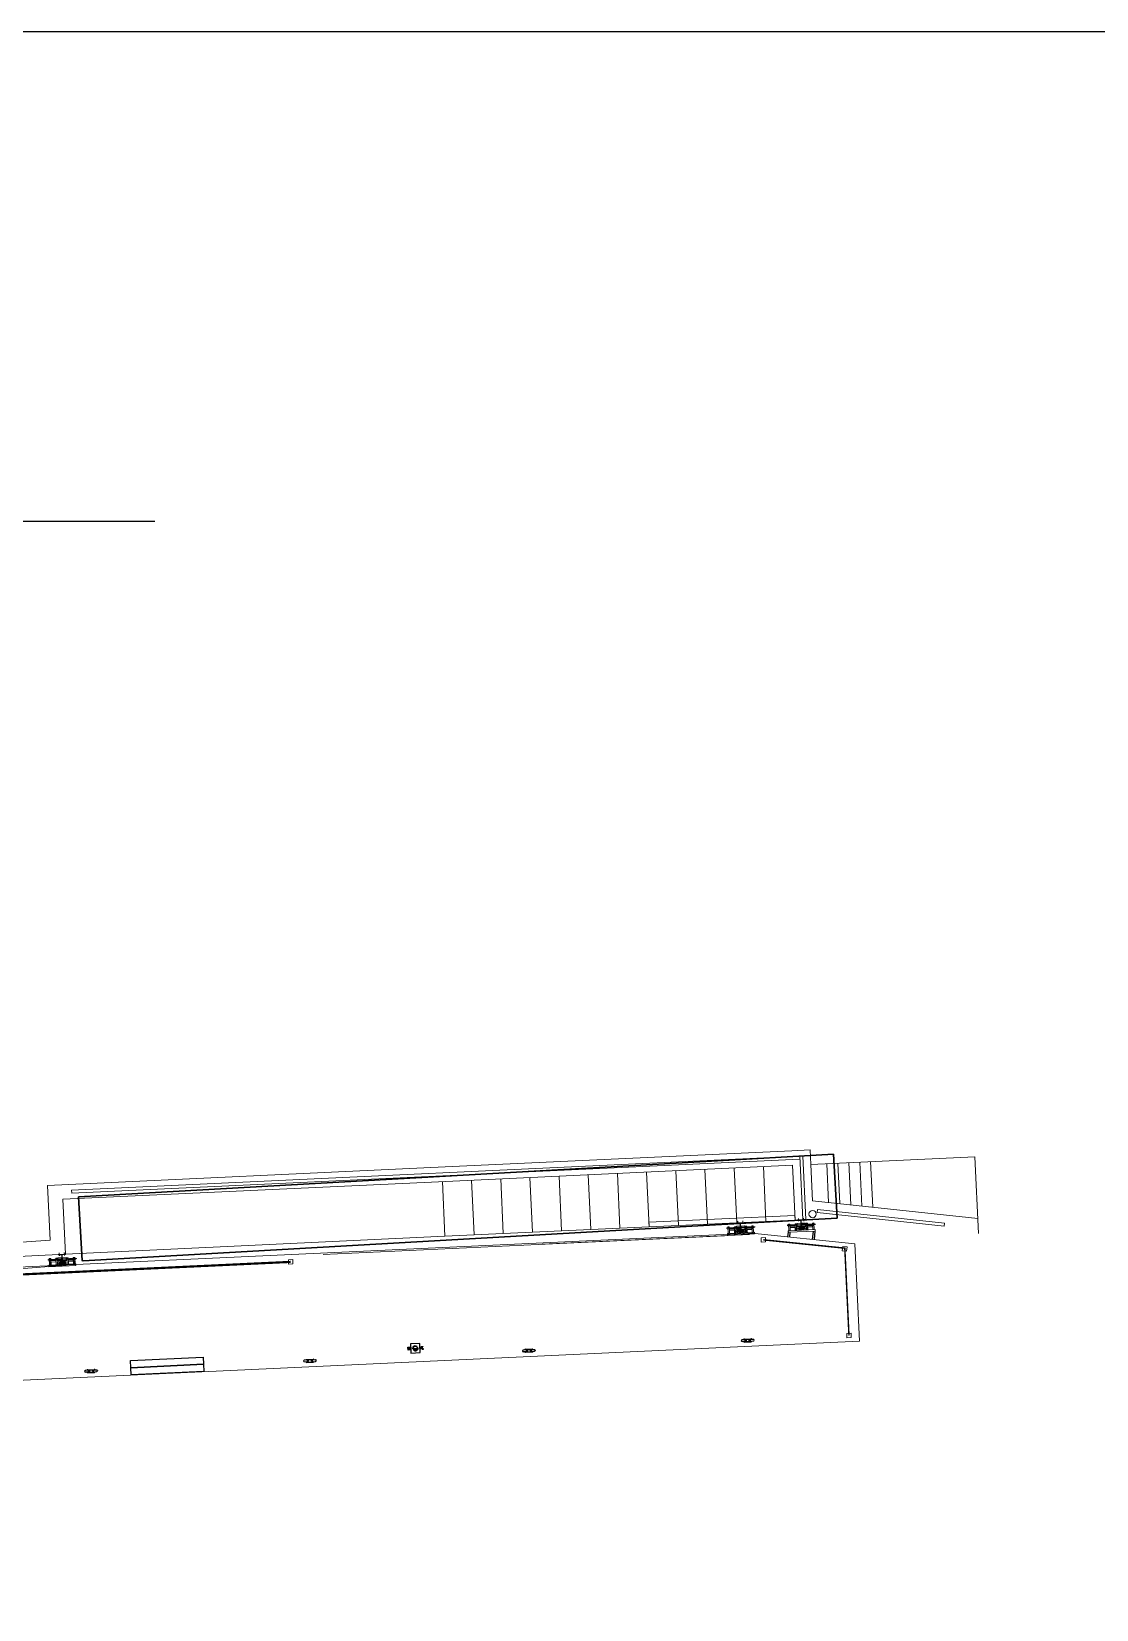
# Model space of a CAD drawing. Header units: millimetres. Extents: x -1612139 to -1282425, y 786067 to 1536390.
# Drawn here: x -1392098 to -1362939, y 928430 to 971633 of the extents above; entities that cross this region are included whole.
import ezdxf

# ---------------------------------------------------------------- set-up
doc = ezdxf.new("R2010")
doc.units = ezdxf.units.MM
doc.header["$LTSCALE"] = 1000
doc.linetypes.add('HIDDEN', pattern=[0.375, 0.25, -0.125])
doc.layers.get('0').update_dxf_attribs({"linetype": 'CONTINUOUS'})
for name, color, linetype in [('DOTE', 1, 'CONTINUOUS'), ('W- bollard系船栓', 4, 'CONTINUOUS'), ('W-_ANTICOLLISION防撞措施', 6, 'CONTINUOUS'), ('W-PLASTIC_RAILINGS塑木栏杆', 6, 'CONTINUOUS'), ('W-REVETMENT驳岸', 251, 'CONTINUOUS'), ('W-STEEL_FRAME钢架', 3, 'CONTINUOUS'), ('水电箱', 3, 'CONTINUOUS'), ('系船栓', 132, 'CONTINUOUS'), ('钢', 172, 'CONTINUOUS')]:
    doc.layers.add(name, color=color, linetype=linetype)
doc.layers.add('线状居民地及垣栅辅助层', color=7, linetype='CONTINUOUS', lineweight=30)

# ---------------------------------------------------------------- blocks, each defined once
blk = doc.blocks.new('slt')
for p, q in [((2.8, 1.5), (2.9, 1.8)), ((2.8, 1.5), (2.9, 1.6)), ((2.8, 1.5), (2.8, 1.5)), ((2.9, 1.3), (2.8, 1.5)), ((2.8, 1.4), (2.8, 1.5)), ((2.8, 1.3), (2.8, 1.4)), ((2.8, 1.3), (2.8, 1.3)), ((2.8, 1.2), (2.8, 1.3)), ((2.8, 1.3), (2.8, 1.3)), ((2.8, 1.3), (2.8, 1.3)), ((2.8, 1.3), (2.8, 1.3)), ((2.8, 1.2), (2.8, 1.2)), ((2.8, 1.2), (2.8, 1.2)), ((2.8, 1.2), (2.8, 1.2)), ((2.8, 1.2), (2.8, 1.1)), ((2.8, 1.2), (2.8, 1.2)), ((2.8, 1.2), (2.8, 1.2)), ((2.8, 1.1), (2.8, 1.1)), ((2.8, 1.1), (2.8, 1.1)), ((2.8, 1), (2.8, 1.1)), ((2.8, 0.9), (2.8, 1)), ((2.8, 0.9), (2.8, 0.9)), ((2.8, 0.9), (2.8, 0.9)), ((2.8, 0.8), (2.8, 0.9)), ((2.8, 0.5), (2.9, 0.8)), ((2.8, 0.7), (2.8, 0.8)), ((2.8, 0.6), (2.8, 0.7)), ((2.8, 0.7), (2.8, 0.7)), ((2.8, 0.5), (2.8, 0.6)), ((2.9, 0.2), (2.8, 0.5)), ((2.8, 0.5), (2.8, 0.5)), ((2.8, 0.5), (2.8, 0.5)), ((2.8, 0.5), (2.8, 0.3)), ((2.8, 0.3), (2.8, 0.2)), ((2.8, 0.2), (2.8, 0.2)), ((2.8, 0.2), (2.8, 0.1)), ((2.8, 0.1), (2.8, 0.1)), ((2.8, 0), (2.8, 0.1)), ((2.8, 0), (2.8, 0)), ((3.2, 1.8), (2.9, 1.8)), ((2.9, 1.6), (2.9, 1.8)), ((2.9, 1.2), (2.9, 1.3)), ((2.9, 0.8), (2.9, 1.2)), ((3.3, 1.2), (2.9, 1.2)), ((2.9, -0.2), (2.9, 0.2)), ((3.3, 1.6), (3.2, 1.8)), ((3.3, 1.5), (3.2, 1.8)), ((3.3, 1.5), (3.3, 1.6)), ((3.3, 1.5), (3.4, 1.4)), ((3.3, 1.3), (3.3, 1.5)), ((3.3, 1.5), (3.3, 1.5)), ((3.3, 1.2), (3.3, 1.3)), ((3.3, 0.8), (3.3, 1.2)), ((3.3, 0.5), (3.3, 0.8)), ((3.3, 0.2), (3.3, 0.5)), ((3.3, -0.2), (3.3, 0.2)), ((3.4, 1.4), (3.4, 1.3)), ((3.4, 1.3), (4.9, 1.3)), ((3.4, 1.3), (3.4, 1.2)), ((3.4, 1.2), (3.4, 1)), ((3.4, 1), (3.4, 0.8)), ((3.4, 0.8), (3.4, 0.5)), ((3.4, 0.5), (3.4, 0.2)), ((3.4, 0.2), (3.4, -0.1)), ((4.9, 1.5), (5.2, 1.7)), ((4.9, 1.5), (4.9, 1.3)), ((4.9, 1.5), (4.9, 1.5)), ((5, 1.5), (4.9, 1.5)), ((4.9, 1.3), (4.9, 1.3)), ((4.9, 1.3), (5, 1.3)), ((4.9, 1.3), (4.9, 1.3)), ((5, 1.4), (5, 1.5)), ((5, 1.2), (5, 1.4)), ((5, 1.3), (5, 1.2)), ((5, 1), (5, 1.2)), ((5, 1.2), (5, 1.1)), ((5, 1.1), (5, 0.9)), ((5, 0.8), (5, 1)), ((5, 0.9), (5, 0.7)), ((5, 0.5), (5, 0.8)), ((5, 0.7), (5, 0.5)), ((5, 0.2), (5, 0.5)), ((5, 0.5), (5, 0.2)), ((5, -0.1), (5, 0.2)), ((5, 0.2), (5, 0)), ((5, 0), (5, -0.2)), ((5.2, 3), (5.4, 3.2)), ((5.2, 1.7), (5.2, 3)), ((5.2, 3), (5.2, 3)), ((5.2, 3), (5.3, 3)), ((5.2, 1.8), (5.2, 1.7)), ((5.3, 1.8), (5.2, 1.8)), ((5.2, 1.7), (5.3, 1.7)), ((5.2, 1.7), (5.2, 1.6)), ((5.2, 1.7), (5.2, 1.7)), ((5.2, 1.7), (5.3, 1.7)), ((5.2, 1.6), (5.3, 1.5)), ((5.3, 3), (5.5, 3)), ((5.5, 1.8), (5.3, 1.8)), ((5.4, 1.6), (5.3, 1.7)), ((5.3, 1.7), (5.3, 1.7)), ((5.3, 1.7), (5.3, 1.7)), ((5.3, 1.7), (5.3, 1.7)), ((5.3, 1.5), (5.3, 1.4)), ((5.3, 1.4), (5.3, 1.1)), ((5.3, 1.1), (5.3, 0.8)), ((5.3, 0.8), (5.3, 0.5)), ((5.3, 0.5), (5.3, 0.2)), ((5.3, 0.2), (5.3, -0.2)), ((5.4, 3.6), (5.4, 3.6)), ((5.4, 3.6), (5.5, 3.6)), ((5.4, 3.6), (5.4, 3.6)), ((5.4, 3.2), (5.4, 3.6)), ((5.4, 3.2), (5.5, 3.2)), ((5.4, 3.2), (5.4, 3.2)), ((5.4, 1.6), (5.4, 1.6)), ((5.5, 1.6), (5.4, 1.6)), ((5.4, 1.6), (5.4, 1.6)), ((5.5, 3.7), (5.6, 3.7)), ((5.5, 3.6), (5.5, 3.7)), ((5.5, 3.2), (5.6, 3.3)), ((5.5, 3), (5.7, 3)), ((5.7, 1.8), (5.5, 1.8)), ((5.6, 1.5), (5.5, 1.6)), ((5.6, 3.7), (5.7, 3.7)), ((5.6, 3.3), (5.7, 3.3)), ((5.7, 1.5), (5.6, 1.5)), ((5.7, 3.7), (6.5, 3.7)), ((5.7, 3.3), (5.9, 3.3)), ((5.7, 3), (5.9, 3.1)), ((5.9, 1.8), (5.7, 1.8)), ((5.7, 1.5), (5.7, 1.5)), ((5.8, 1.5), (5.7, 1.5)), ((6, 1.4), (5.8, 1.5)), ((5.9, 3.3), (6.1, 3.3)), ((5.9, 3.1), (6.1, 3.1)), ((6.1, 1.8), (5.9, 1.8)), ((6, 1.4), (6, 1.4)), ((6.2, 1.4), (6, 1.4)), ((6.1, 3.3), (6.3, 3.3)), ((6.1, 3.1), (6.3, 3.1)), ((6.3, 1.8), (6.1, 1.8)), ((6.2, 1.8), (6.3, 1.8)), ((6.4, 1.4), (6.2, 1.4)), ((6.2, 1.4), (6.2, 1.4)), ((6.3, 3.3), (6.4, 3.3)), ((6.3, 3.1), (6.5, 3.1)), ((6.3, 1.8), (6.4, 1.8)), ((6.5, 1.8), (6.3, 1.8)), ((6.4, 3.3), (6.6, 3.3)), ((6.4, 1.8), (6.6, 1.8)), ((6.5, 1.5), (6.4, 1.4)), ((6.4, 1.4), (6.4, 1.4)), ((6.6, 3.7), (6.5, 3.7)), ((6.6, 3.7), (6.5, 3.7)), ((6.5, 3.7), (6.5, 3.7)), ((6.5, 3.1), (6.7, 3)), ((6.7, 1.8), (6.5, 1.8)), ((6.5, 1.5), (6.5, 1.5)), ((6.6, 1.5), (6.5, 1.5)), ((6.6, 3.8), (6.6, 3.7)), ((6.7, 3.8), (6.6, 3.8)), ((6.6, 3.3), (6.7, 3.2)), ((6.6, 1.7), (6.6, 1.8)), ((6.6, 1.8), (6.6, 1.8)), ((6.6, 1.8), (6.7, 1.8)), ((6.7, 1.7), (6.6, 1.7)), ((6.6, 1.7), (6.8, 1.7)), ((6.6, 1.5), (6.6, 1.7)), ((6.6, 1.7), (6.6, 1.7)), ((6.6, 1.5), (6.6, 1.5)), ((6.6, 1.5), (6.6, 1.5)), ((6.6, 1.5), (6.6, 1.5)), ((6.6, 1.5), (6.6, 1.5)), ((6.6, 1.5), (6.7, 1.5)), ((6.7, 3.9), (6.7, 3.8)), ((6.8, 3.9), (6.7, 3.9)), ((6.7, 3.2), (6.7, 3.2)), ((6.7, 3.2), (6.9, 3)), ((6.7, 3), (6.8, 3)), ((6.7, 1.8), (6.7, 1.7)), ((6.7, 1.8), (6.7, 1.8)), ((6.8, 1.8), (6.7, 1.8)), ((6.7, 1.7), (6.7, 1.7)), ((6.9, 1.5), (6.7, 1.5)), ((6.9, 4), (6.8, 3.9)), ((6.8, 3), (6.9, 3)), ((6.9, 1.8), (6.8, 1.8)), ((6.8, 1.7), (6.9, 1.7)), ((7, 4), (6.9, 4)), ((6.9, 3.2), (7, 3.3)), ((6.9, 3.2), (6.9, 3.1)), ((6.9, 3.1), (6.9, 3)), ((6.9, 3), (6.9, 1.7)), ((6.9, 3), (6.9, 3)), ((6.9, 3), (6.9, 3)), ((6.9, 3), (6.9, 3)), ((6.9, 3), (6.9, 3)), ((6.9, 3), (6.9, 3)), ((6.9, 1.7), (6.9, 1.8)), ((6.9, 1.7), (6.9, 1.7)), ((7.1, 1.4), (6.9, 1.5)), ((7.1, 4), (7, 4)), ((7.1, 3.4), (7, 3.3)), ((7, 3.3), (7, 3.3)), ((7.3, 4.1), (7.1, 4.1)), ((7.1, 4.1), (7.1, 4)), ((7.2, 3.5), (7.1, 3.5)), ((7.1, 3.5), (7.1, 3.4)), ((7.2, 3.5), (7.1, 3.5)), ((7.1, 3.5), (7.1, 3.4)), ((7.1, 3.4), (7.1, 3.4)), ((7.1, 1.4), (7.3, 1.4)), ((7.3, 3.6), (7.2, 3.5)), ((7.3, 3.6), (7.2, 3.5)), ((7.3, 4.1), (10.4, 4.1)), ((7.4, 3.6), (7.3, 3.6)), ((7.4, 3.6), (7.3, 3.6)), ((7.3, 3.6), (7.3, 3.6)), ((7.3, 1.4), (7.4, 1.3)), ((7.5, 3.7), (7.4, 3.6)), ((7.4, 3.6), (7.4, 3.6)), ((7.5, 3.6), (7.4, 3.6)), ((7.4, 1.3), (7.5, 1.3)), ((7.6, 3.7), (7.5, 3.7)), ((7.5, 3.6), (10.3, 3.6)), ((7.5, 1.3), (8, 1.3)), ((7.6, 3.7), (10.4, 3.7)), ((8, 1.3), (8.5, 1)), ((8.5, 1), (9, 0.7)), ((9, 0.7), (9, 0.7)), ((9, 0.7), (9.5, 0)), ((9.6, 0), (9.5, 0)), ((9.5, 0), (9.5, 0)), ((9.5, 0), (9.6, 0)), ((9.6, 0), (9.6, 0)), ((9.6, 0), (9.7, 0)), ((9.7, 0), (9.7, 0)), ((9.7, 0), (9.7, 0)), ((9.7, 0), (9.7, 0)), ((9.7, 0), (9.7, 0)), ((10.4, 3.6), (10.3, 3.6)), ((10.4, 4.1), (10.5, 4.1)), ((10.4, 3.7), (10.5, 3.7)), ((10.5, 3.6), (10.4, 3.6)), ((10.5, 4.1), (10.6, 4.1)), ((10.5, 3.7), (10.6, 3.7)), ((10.6, 3.6), (10.5, 3.6)), ((10.6, 4.1), (10.7, 4.1)), ((10.6, 3.7), (10.7, 3.7)), ((10.7, 3.6), (10.6, 3.6)), ((10.6, 3.6), (10.6, 3.6)), ((10.7, 4.1), (10.7, 3.6)), ((10.7, 4.1), (10.7, 4.1)), ((10.7, 4.1), (10.7, 4.1)), ((10.7, 3.7), (10.7, 3.7)), ((10.7, 3.7), (10.7, 3.6)), ((10.7, 3.6), (10.7, 3.6)), ((10.7, 3.6), (10.7, 3.6)), ((2.8, 0), (2.8, -0.1)), ((2.8, -0.2), (2.8, -0.1)), ((2.8, -0.1), (2.8, -0.1)), ((2.8, -0.2), (2.8, -0.2)), ((2.8, -0.2), (2.8, -0.2)), ((2.8, -0.2), (2.8, -0.3)), ((2.8, -0.3), (2.8, -0.4)), ((2.8, -0.3), (2.8, -0.3)), ((2.8, -0.6), (2.8, -0.4)), ((2.8, -0.6), (2.9, -0.4)), ((2.8, -0.4), (2.8, -0.4)), ((2.9, -0.7), (2.8, -0.6)), ((2.8, -0.6), (2.9, -0.9)), ((2.8, -0.6), (2.8, -0.6)), ((3.3, -0.2), (2.9, -0.2)), ((2.9, -0.4), (2.9, -0.2)), ((2.9, -0.9), (2.9, -0.7)), ((3.2, -0.9), (2.9, -0.9)), ((3.3, -0.6), (3.2, -0.9)), ((3.2, -0.9), (3.3, -0.7)), ((3.3, -0.4), (3.3, -0.2)), ((3.3, -0.6), (3.3, -0.4)), ((3.4, -0.4), (3.3, -0.6)), ((3.3, -0.6), (3.3, -0.6)), ((3.3, -0.7), (3.3, -0.6)), ((3.4, -0.1), (3.4, -0.3)), ((3.4, -0.3), (3.4, -0.4)), ((3.4, -0.4), (4.9, -0.4)), ((3.4, -0.4), (3.4, -0.4)), ((4.9, -0.4), (4.9, -0.4)), ((4.9, -0.4), (4.9, -0.5)), ((5, -0.4), (4.9, -0.4)), ((4.9, -0.4), (4.9, -0.4)), ((4.9, -0.6), (5, -0.5)), ((4.9, -0.5), (4.9, -0.6)), ((5.2, -0.8), (4.9, -0.6)), ((5, -0.3), (5, -0.1)), ((5, -0.2), (5, -0.3)), ((5, -0.3), (5, -0.4)), ((5, -0.4), (5, -0.3)), ((5, -0.5), (5, -0.4)), ((5.3, -0.6), (5.2, -0.7)), ((5.2, -0.7), (5.2, -0.8)), ((5.4, -0.7), (5.2, -0.8)), ((5.3, -0.2), (5.3, -0.4)), ((5.3, -0.4), (5.3, -0.6)), ((5.6, -0.7), (5.4, -0.7)), ((5.8, -0.7), (5.6, -0.7)), ((6, -0.7), (5.8, -0.7)), ((6.1, -0.7), (6, -0.7)), ((6.3, -0.7), (6.1, -0.7)), ((6.5, -0.6), (6.3, -0.7)), ((6.7, -0.6), (6.5, -0.6)), ((6.7, -0.6), (6.9, -0.5)), ((6.9, -0.5), (7.1, -0.5)), ((7.3, -0.5), (7.1, -0.5)), ((7.4, -0.4), (7.3, -0.5)), ((7.4, -0.4), (7.5, -0.4)), ((7.5, -0.4), (7.7, -0.5)), ((7.7, -0.5), (7.8, -0.6)), ((7.8, -0.6), (8.1, -1)), ((8, -1.5), (8, -1.5)), ((8, -1.5), (8, -1.5)), ((8, -1.6), (8, -1.5)), ((8, -1.5), (8, -1.5)), ((8, -1.5), (8.1, -1.5)), ((8, -1.6), (8, -1.6)), ((8, -1.5), (8.1, -1.5)), ((8, -1.5), (8.1, -1.5)), ((8, -1.5), (8, -1.6)), ((8.1, -1.5), (8, -1.5)), ((8.1, -1.5), (8, -1.5)), ((8, -1.6), (8, -1.6)), ((8.1, -1.6), (8, -1.6)), ((8, -1.6), (8, -1.6)), ((8, -1.6), (8.5, -2.3)), ((8, -1.6), (8, -1.6)), ((8, -1.6), (8, -1.6)), ((8, -1.6), (8, -1.6)), ((8, -1.6), (8, -1.6)), ((8, -1.6), (8, -1.6)), ((8, -1.6), (8, -1.6)), ((8, -1.6), (8, -1.6)), ((8, -1.6), (8, -1.6)), ((8, -1.6), (8.1, -1.6)), ((8, -1.6), (8, -1.6)), ((8, -1.6), (8, -1.6)), ((8, -1.6), (8, -1.6)), ((8.1, -1), (8.1, -1.1)), ((8.1, -1), (8.2, -1.1)), ((8.1, -1.1), (8.1, -1.1)), ((8.1, -1.1), (8.1, -1.1)), ((8.1, -1.2), (8.1, -1.1)), ((8.1, -1.2), (8.1, -1.2)), ((8.1, -1.3), (8.1, -1.2)), ((8.1, -1.2), (8.1, -1.2)), ((8.1, -1.2), (8.1, -1.2)), ((8.1, -1.3), (8.1, -1.3)), ((8.2, -1.3), (8.1, -1.3)), ((8.1, -1.4), (8.1, -1.4)), ((8.1, -1.5), (8.1, -1.4)), ((8.1, -1.4), (8.1, -1.4)), ((8.1, -1.4), (8.1, -1.5)), ((8.2, -1.4), (8.1, -1.4)), ((8.1, -1.4), (8.1, -1.4)), ((8.1, -1.4), (8.1, -1.4)), ((8.1, -1.4), (8.1, -1.5)), ((8.1, -1.5), (8.1, -1.5)), ((8.1, -1.5), (8.1, -1.5)), ((8.1, -1.5), (8.1, -1.5)), ((8.1, -1.5), (8.1, -1.5)), ((8.1, -1.5), (8.1, -1.5)), ((8.1, -1.5), (8.1, -1.5)), ((8.1, -1.5), (8.1, -1.5)), ((8.1, -1.5), (8.1, -1.5)), ((8.1, -1.5), (8.1, -1.5)), ((8.1, -1.6), (8.1, -1.5)), ((8.1, -1.5), (8.1, -1.6)), ((8.1, -1.5), (8.1, -1.6)), ((8.1, -1.5), (8.1, -1.5)), ((8.1, -1.5), (8.1, -1.5)), ((8.1, -1.5), (8.1, -1.5)), ((8.1, -1.5), (8.1, -1.5)), ((8.1, -1.5), (8.1, -1.6)), ((8.1, -1.6), (8.1, -1.6)), ((8.1, -1.6), (8.1, -1.6)), ((8.1, -1.6), (8.1, -1.6)), ((8.1, -1.6), (8.1, -1.6)), ((8.1, -1.6), (8.2, -1.6)), ((8.1, -1.6), (8.1, -1.6)), ((8.1, -1.6), (8.1, -1.6)), ((8.1, -1.6), (8.1, -1.6)), ((8.1, -1.6), (8.1, -1.6)), ((8.1, -1.6), (8.1, -1.6)), ((8.1, -1.6), (8.6, -2.2)), ((8.1, -1.6), (8.1, -1.6)), ((8.2, -1.1), (8.3, -1)), ((8.2, -1.1), (8.2, -1.1)), ((8.2, -1.3), (8.2, -1.3)), ((8.3, -1.3), (8.2, -1.3)), ((8.2, -1.3), (8.2, -1.3)), ((8.2, -1.3), (8.2, -1.3)), ((8.2, -1.4), (8.2, -1.3)), ((8.2, -1.3), (8.2, -1.3)), ((8.2, -1.3), (8.2, -1.4)), ((8.2, -1.3), (8.2, -1.3)), ((8.2, -1.3), (8.2, -1.3)), ((8.2, -1.3), (8.2, -1.3)), ((8.2, -1.3), (8.2, -1.3)), ((8.2, -1.3), (8.2, -1.3)), ((8.2, -1.3), (8.2, -1.3)), ((8.2, -1.3), (8.2, -1.4)), ((8.2, -1.4), (8.2, -1.4)), ((8.2, -1.4), (8.2, -1.4)), ((8.2, -1.4), (8.2, -1.4)), ((8.2, -1.4), (8.2, -1.4)), ((8.2, -1.6), (8.2, -1.5)), ((8.2, -1.5), (8.2, -1.5)), ((8.2, -1.5), (8.3, -1.5)), ((8.3, -1.5), (8.2, -1.5)), ((8.2, -1.5), (8.2, -1.5)), ((8.2, -1.5), (8.2, -1.5)), ((8.2, -1.5), (8.2, -1.5)), ((8.2, -1.5), (8.2, -1.5)), ((8.2, -1.5), (8.7, -2.2)), ((8.2, -1.5), (8.2, -1.5)), ((8.2, -1.5), (8.2, -1.5)), ((8.2, -1.5), (8.3, -1.5)), ((8.2, -1.5), (8.7, -2.2)), ((8.3, -1), (8.4, -1)), ((8.3, -1.3), (8.4, -1.2)), ((8.3, -1.3), (8.4, -1.3)), ((8.3, -1.3), (8.3, -1.3)), ((8.3, -1.5), (8.4, -1.4)), ((8.3, -1.5), (8.3, -1.5)), ((8.3, -1.5), (8.3, -1.5)), ((8.3, -1.5), (8.3, -1.5)), ((8.3, -1.5), (8.3, -1.5)), ((8.3, -1.5), (8.3, -1.5)), ((8.4, -1), (8.6, -0.9)), ((8.4, -1.2), (8.5, -1.2)), ((8.4, -1.3), (8.4, -1.3)), ((8.5, -1.3), (8.4, -1.3)), ((8.4, -1.4), (8.5, -1.4)), ((8.4, -1.4), (8.4, -1.4)), ((8.4, -1.4), (8.4, -1.4)), ((8.4, -1.4), (8.4, -1.4)), ((8.4, -1.4), (8.4, -1.4)), ((8.4, -1.4), (8.4, -1.4)), ((8.4, -1.4), (8.9, -2.1)), ((8.4, -1.4), (8.4, -1.4)), ((8.4, -1.4), (8.4, -1.4)), ((8.4, -1.4), (8.9, -2.1)), ((8.4, -1.4), (8.4, -1.4)), ((8.5, -1.2), (8.7, -1)), ((8.7, -1.2), (8.5, -1.3)), ((8.5, -1.4), (8.5, -1.3)), ((8.5, -1.3), (8.6, -1.3)), ((8.5, -1.4), (8.5, -1.4)), ((8.5, -1.4), (8.5, -1.4)), ((8.5, -1.4), (8.5, -1.4)), ((8.5, -2.3), (8.6, -2.3)), ((8.5, -2.3), (8.5, -2.3)), ((8.5, -2.3), (8.5, -2.3)), ((8.6, -0.9), (8.8, -0.7)), ((8.6, -1.3), (8.6, -1.3)), ((8.6, -1.3), (9.1, -2)), ((8.6, -1.3), (8.6, -1.3)), ((8.6, -1.3), (8.7, -1.3)), ((8.6, -2.3), (8.7, -2.2)), ((8.6, -2.2), (8.6, -2.2)), ((8.6, -2.3), (8.6, -2.2)), ((8.6, -2.2), (8.6, -2.3)), ((8.6, -2.3), (8.6, -2.3)), ((8.6, -2.3), (8.6, -2.3)), ((8.6, -2.3), (8.6, -2.3)), ((8.7, -1), (8.9, -0.9)), ((8.7, -1), (8.7, -1)), ((8.8, -1.1), (8.7, -1.2)), ((8.7, -1.2), (8.7, -1.2)), ((8.7, -1.2), (8.8, -1.2)), ((8.7, -1.3), (8.7, -1.2)), ((8.7, -1.3), (8.7, -1.3)), ((8.7, -1.3), (8.7, -1.3)), ((8.7, -1.3), (8.7, -1.3)), ((8.7, -1.3), (8.7, -1.3)), ((8.7, -1.3), (8.7, -1.3)), ((8.7, -1.3), (8.7, -1.3)), ((8.7, -1.3), (9.2, -2)), ((8.7, -2.2), (8.7, -2.2)), ((8.7, -2.2), (8.7, -2.2)), ((8.7, -2.2), (8.7, -2.2)), ((8.7, -2.2), (8.7, -2.2)), ((8.7, -2.2), (8.7, -2.2)), ((8.7, -2.2), (8.8, -2.2)), ((8.8, -0.7), (9, -0.6)), ((9, -1), (8.8, -1.1)), ((8.8, -1.2), (8.9, -1.1)), ((8.8, -1.2), (8.8, -1.2)), ((8.8, -1.2), (8.8, -1.2)), ((8.8, -1.2), (8.8, -1.2)), ((8.8, -1.2), (9.3, -1.8)), ((8.8, -1.2), (8.8, -1.2)), ((8.8, -1.2), (8.8, -1.2)), ((8.8, -2.2), (8.9, -2.1)), ((8.8, -2.2), (8.8, -2.2)), ((8.8, -2.2), (8.8, -2.2)), ((8.8, -2.2), (8.8, -2.2)), ((8.8, -2.2), (8.8, -2.2)), ((8.8, -2.2), (8.8, -2.2)), ((8.8, -2.2), (8.8, -2.2)), ((8.9, -0.9), (9.1, -0.8)), ((8.9, -1.1), (8.9, -1.1)), ((8.9, -1.1), (8.9, -1.1)), ((8.9, -1.1), (8.9, -1.1)), ((8.9, -1.1), (9, -1.1)), ((8.9, -1.1), (8.9, -1.1)), ((8.9, -1.1), (9.4, -1.8)), ((8.9, -2.1), (8.9, -2.1)), ((8.9, -2.1), (8.9, -2.1)), ((8.9, -2.1), (8.9, -2.1)), ((8.9, -2.1), (9, -2.1)), ((9, -0.6), (9.2, -0.4)), ((9.2, -0.8), (9, -1)), ((9, -1), (9, -1)), ((9, -1), (9.1, -1)), ((9, -1), (9, -1)), ((9, -1.1), (9, -1)), ((9, -1.1), (9, -1.1)), ((9, -2.1), (9.1, -2)), ((9, -2.1), (9, -2.1)), ((9, -2.1), (9, -2.1)), ((9, -2.1), (9, -2.1)), ((9, -2.1), (9, -2.1)), ((9, -2.1), (9, -2.1)), ((9, -2.1), (9, -2.1)), ((9.1, -0.8), (9.3, -0.6)), ((9.1, -1), (9.2, -0.9)), ((9.1, -1), (9.1, -1)), ((9.1, -1), (9.1, -1)), ((9.1, -1), (9.1, -1)), ((9.1, -1), (9.6, -1.7)), ((9.1, -2), (9.1, -2)), ((9.1, -2), (9.1, -2)), ((9.1, -2), (9.1, -2)), ((9.2, -2.1), (9.1, -2)), ((9.1, -2), (9.1, -2)), ((9.1, -2), (9.2, -2)), ((9.2, -0.4), (9.3, -0.3)), ((9.3, -0.7), (9.2, -0.8)), ((9.2, -0.9), (9.2, -0.9)), ((9.2, -0.9), (9.7, -1.6)), ((9.2, -0.9), (9.2, -0.9)), ((9.2, -0.9), (9.2, -0.9)), ((9.2, -0.9), (9.3, -0.9)), ((9.2, -0.9), (9.2, -0.9)), ((9.2, -1.9), (9.3, -1.9)), ((9.2, -1.9), (9.2, -1.9)), ((9.2, -2), (9.2, -1.9)), ((9.2, -2), (9.2, -2)), ((9.2, -2), (9.2, -2)), ((9.2, -2), (9.2, -2)), ((9.2, -2.1), (9.2, -2.2)), ((9.2, -2.1), (9.2, -2.1)), ((9.3, -2.1), (9.2, -2.1)), ((9.2, -2.2), (9.3, -2.2)), ((9.5, -2.4), (9.2, -2.2)), ((9.3, -0.3), (9.4, -0.2)), ((9.3, -0.6), (9.5, -0.5)), ((9.3, -0.6), (9.3, -0.6)), ((9.4, -0.7), (9.3, -0.7)), ((9.3, -0.8), (9.4, -0.7)), ((9.3, -0.8), (9.3, -0.8)), ((9.3, -0.8), (9.3, -0.8)), ((9.3, -0.8), (9.3, -0.8)), ((9.3, -0.9), (9.3, -0.8)), ((9.3, -0.8), (9.3, -0.8)), ((9.3, -0.8), (9.3, -0.8)), ((9.3, -0.8), (9.3, -0.8)), ((9.3, -0.8), (9.3, -0.8)), ((9.3, -0.8), (9.9, -1.5)), ((9.3, -1.8), (9.4, -1.8)), ((9.3, -1.9), (9.3, -1.8)), ((9.3, -1.9), (9.3, -1.9)), ((9.3, -1.9), (9.3, -1.9)), ((9.3, -1.9), (9.3, -1.9)), ((9.3, -1.9), (9.3, -1.9)), ((9.3, -1.9), (9.3, -1.9)), ((9.3, -2.1), (9.5, -2.1)), ((9.4, -2.1), (9.3, -2.1)), ((9.3, -2.1), (9.3, -2.1)), ((9.3, -2.2), (9.3, -2.1)), ((9.4, -0.2), (9.5, -0.1)), ((9.5, -0.6), (9.4, -0.7)), ((9.4, -0.7), (9.4, -0.7)), ((10, -1.4), (9.4, -0.7)), ((9.4, -0.7), (9.5, -0.7)), ((9.4, -1.8), (9.5, -1.8)), ((9.5, -2), (9.4, -2.1)), ((9.5, -0.1), (9.6, -0.1)), ((9.5, -0.5), (9.6, -0.3)), ((9.6, -0.4), (9.5, -0.6)), ((9.5, -0.6), (9.6, -0.6)), ((9.5, -0.7), (9.5, -0.6)), ((9.5, -0.7), (9.5, -0.7)), ((9.5, -0.7), (9.5, -0.7)), ((9.5, -0.7), (9.5, -0.7)), ((9.5, -1.7), (9.6, -1.7)), ((9.5, -1.8), (9.5, -1.7)), ((9.5, -1.8), (9.5, -1.8)), ((9.5, -1.8), (9.5, -1.8)), ((9.5, -1.8), (9.5, -1.8)), ((9.5, -1.8), (9.5, -1.8)), ((9.5, -2.1), (9.6, -2)), ((9.6, -2), (9.5, -2)), ((9.5, -2.4), (9.5, -2.5)), ((9.5, -2.5), (9.5, -2.4)), ((9.5, -2.5), (9.5, -2.5)), ((9.5, -2.5), (9.6, -2.5)), ((9.5, -2.5), (9.5, -2.5)), ((9.6, -2.5), (9.5, -2.5)), ((9.7, -2.8), (9.5, -2.5)), ((9.6, -0.1), (9.6, 0)), ((9.6, 0), (9.6, 0)), ((9.6, -0.3), (9.7, -0.2)), ((9.7, -0.4), (9.6, -0.4)), ((9.6, -0.6), (9.7, -0.5)), ((9.6, -0.6), (9.6, -0.6)), ((9.6, -0.6), (9.6, -0.6)), ((9.6, -0.6), (9.6, -0.6)), ((9.6, -0.6), (9.6, -0.6)), ((9.6, -0.6), (9.6, -0.6)), ((9.6, -0.6), (9.6, -0.6)), ((9.6, -0.6), (9.6, -0.6)), ((9.6, -0.6), (10.1, -1.3)), ((9.6, -1.7), (9.7, -1.6)), ((9.6, -1.7), (9.6, -1.7)), ((9.6, -1.7), (9.6, -1.7)), ((9.6, -1.7), (9.6, -1.7)), ((9.6, -1.7), (9.6, -1.7)), ((9.6, -1.7), (9.6, -1.7)), ((9.7, -1.9), (9.6, -2)), ((9.6, -2), (9.7, -1.9)), ((9.7, -2.4), (9.6, -2.4)), ((9.6, -2.4), (9.6, -2.5)), ((9.6, -2.5), (9.7, -2.4)), ((9.8, -0.1), (9.7, 0)), ((9.7, -0.2), (9.8, -0.1)), ((9.7, -0.2), (9.8, -0.3)), ((9.8, -0.2), (9.7, -0.2)), ((9.7, -0.2), (9.7, -0.2)), ((9.7, -0.2), (9.7, -0.2)), ((9.7, -0.2), (9.7, -0.2)), ((9.8, -0.3), (9.7, -0.4)), ((9.7, -0.5), (9.8, -0.4)), ((9.7, -0.5), (9.7, -0.5)), ((9.7, -0.5), (9.7, -0.5)), ((9.7, -0.5), (9.7, -0.5)), ((9.7, -0.5), (9.7, -0.5)), ((9.7, -0.5), (9.7, -0.5)), ((10.2, -1.2), (9.7, -0.5)), ((9.7, -1.6), (9.8, -1.6)), ((9.7, -1.6), (9.7, -1.6)), ((9.7, -1.6), (9.7, -1.6)), ((9.7, -1.9), (9.9, -1.8)), ((9.9, -1.8), (9.7, -1.9)), ((9.7, -2.4), (9.8, -2.3)), ((9.9, -2.3), (9.7, -2.4)), ((9.7, -2.8), (9.7, -2.8)), ((9.7, -2.8), (9.7, -2.8)), ((9.7, -2.8), (9.8, -2.8)), ((10, -3.1), (9.7, -2.8)), ((9.8, -2.8), (9.7, -2.8)), ((9.8, -0.1), (9.8, -0.1)), ((9.8, -0.1), (9.8, -0.1)), ((9.8, -0.1), (9.8, -0.1)), ((9.8, -0.1), (9.8, -0.1)), ((9.8, -0.1), (9.8, -0.1)), ((9.8, -0.1), (9.8, -0.1)), ((9.8, -0.1), (9.8, -0.1)), ((9.8, -0.1), (9.8, -0.1)), ((9.8, -0.1), (9.8, -0.1)), ((9.8, -0.1), (9.8, -0.1)), ((9.8, -0.1), (9.8, -0.2)), ((9.8, -0.1), (9.8, -0.1)), ((9.8, -0.1), (9.8, -0.1)), ((9.8, -0.1), (9.8, -0.1)), ((9.9, -0.1), (9.8, -0.1)), ((9.8, -0.1), (9.8, -0.1)), ((10.4, -1), (9.8, -0.3)), ((9.8, -0.3), (9.9, -0.3)), ((9.8, -0.4), (9.8, -0.3)), ((9.8, -0.4), (9.8, -0.4)), ((9.8, -0.4), (9.8, -0.4)), ((9.8, -0.4), (9.8, -0.4)), ((9.8, -0.4), (9.8, -0.4)), ((9.8, -0.4), (9.8, -0.4)), ((9.8, -0.4), (9.8, -0.4)), ((9.8, -0.4), (9.8, -0.4)), ((9.8, -0.4), (9.8, -0.4)), ((9.8, -0.4), (10.3, -1.1)), ((9.8, -1.5), (9.9, -1.5)), ((9.8, -1.5), (9.8, -1.5)), ((9.8, -1.5), (9.8, -1.5)), ((9.8, -1.6), (9.8, -1.5)), ((9.8, -1.6), (9.8, -1.6)), ((9.8, -2.3), (10, -2.2)), ((9.9, -2.8), (9.8, -2.8)), ((9.8, -2.8), (9.8, -2.8)), ((9.8, -2.8), (9.9, -2.8)), ((9.9, -0.1), (9.9, -0.1)), ((9.9, -0.1), (9.9, -0.1)), ((9.9, -0.1), (9.9, -0.1)), ((10, -0.1), (9.9, -0.1)), ((9.9, -0.1), (10, -0.1)), ((9.9, -0.1), (9.9, -0.1)), ((9.9, -0.1), (9.9, -0.1)), ((10, -0.1), (9.9, -0.1)), ((10, -0.2), (9.9, -0.3)), ((9.9, -0.3), (10, -0.2)), ((9.9, -0.3), (10, -0.3)), ((9.9, -0.3), (9.9, -0.3)), ((9.9, -0.3), (9.9, -0.3)), ((9.9, -0.3), (9.9, -0.3)), ((9.9, -0.3), (9.9, -0.3)), ((9.9, -0.3), (9.9, -0.3)), ((9.9, -0.3), (9.9, -0.3)), ((9.9, -1.5), (10, -1.4)), ((9.9, -1.5), (9.9, -1.5)), ((9.9, -1.5), (9.9, -1.5)), ((9.9, -1.5), (9.9, -1.5)), ((9.9, -1.5), (9.9, -1.5)), ((10, -1.7), (9.9, -1.8)), ((9.9, -1.8), (10, -1.7)), ((10, -2.2), (9.9, -2.3)), ((10, -2.7), (9.9, -2.8)), ((9.9, -2.8), (10, -2.8)), ((10, -0.1), (10.1, 0)), ((10, 0), (10, 0)), ((10.1, 0), (10, 0)), ((10, -0.1), (10, 0)), ((10, 0), (10, 0)), ((10, 0), (10, -0.1)), ((10, 0), (10, -0.1)), ((10, 0), (10, 0)), ((10, 0), (10, -0.1)), ((10, 0), (10, 0)), ((10, 0), (10, 0)), ((10, -0.1), (10, -0.2)), ((10, -0.1), (10, -0.1)), ((10.1, -0.1), (10, -0.1)), ((10, -0.1), (10.1, -0.1)), ((10, -0.1), (10, -0.1)), ((10, -0.2), (10.1, -0.1)), ((10, -0.1), (10, -0.1)), ((10.1, -0.1), (10, -0.1)), ((10, -0.1), (10, -0.1)), ((10, -0.1), (10, -0.1)), ((10, -0.1), (10, -0.1)), ((10, -0.1), (10, -0.1)), ((10, -0.1), (10, -0.1)), ((10, -0.2), (10, -0.1)), ((10, -0.1), (10, -0.1)), ((10, -0.1), (10, -0.1)), ((10, -0.1), (10, -0.1)), ((10, -0.1), (10, -0.1)), ((10, -0.3), (10, -0.2)), ((10, -0.2), (10, -0.2)), ((10, -0.2), (10, -0.2)), ((10, -0.2), (10, -0.2)), ((10, -0.2), (10, -0.2)), ((10, -0.2), (10, -0.2)), ((10, -0.2), (10, -0.2)), ((10.5, -0.9), (10, -0.2)), ((10, -0.2), (10, -0.2)), ((10, -0.2), (10, -0.2)), ((10, -0.2), (10.5, -0.9)), ((10, -1.3), (10.1, -1.3)), ((10, -1.4), (10, -1.3)), ((10, -1.4), (10, -1.4)), ((10, -1.4), (10, -1.4)), ((10, -1.4), (10, -1.4)), ((10, -1.4), (10, -1.4)), ((10, -1.7), (10.1, -1.6)), ((10.1, -1.6), (10, -1.7)), ((10, -2.2), (10.1, -2.1)), ((10.1, -2.1), (10, -2.2)), ((10.1, -2.7), (10, -2.7)), ((10, -2.8), (10.1, -2.7)), ((10, -3.1), (10, -3.1)), ((10, -3.1), (10, -3.2)), ((10.1, -3.1), (10, -3.1)), ((10, -3.2), (10.1, -3.1)), ((10, -3.1), (10, -3.1)), ((10.3, -3.5), (10, -3.2)), ((10, -3.2), (10, -3.2)), ((10.1, 0), (10.1, 0)), ((10.1, 0), (10.1, 0)), ((10.1, 0), (10.6, -0.7)), ((10.1, 0), (10.1, 0)), ((10.1, 0), (10.1, 0)), ((10.1, 0), (10.1, 0)), ((10.1, 0), (10.1, 0)), ((10.1, 0), (10.1, 0)), ((10.1, 0), (10.1, 0)), ((10.1, 0), (10.1, -0.1)), ((10.1, -0.1), (10.1, 0)), ((10.1, 0), (10.1, 0)), ((10.1, 0), (10.1, 0)), ((10.1, 0), (10.1, 0)), ((10.1, -0.1), (10.1, -0.1)), ((10.1, -0.1), (10.1, -0.1)), ((10.1, -0.1), (10.1, -0.1)), ((10.1, -0.1), (10.1, -0.1)), ((10.1, -0.1), (10.1, -0.1)), ((10.1, -0.1), (10.1, -0.1)), ((10.1, -0.1), (10.1, -0.1)), ((10.1, -0.1), (10.1, -0.1)), ((10.1, -0.1), (10.1, -0.1)), ((10.1, -0.1), (10.1, -0.1)), ((10.1, -0.1), (10.6, -0.8)), ((10.1, -1.3), (10.2, -1.2)), ((10.1, -1.3), (10.1, -1.3)), ((10.1, -1.3), (10.1, -1.3)), ((10.1, -1.3), (10.1, -1.3)), ((10.1, -1.3), (10.1, -1.3)), ((10.1, -1.3), (10.1, -1.3)), ((10.1, -1.3), (10.1, -1.3)), ((10.1, -1.6), (10.2, -1.5)), ((10.2, -1.5), (10.1, -1.6)), ((10.3, -2), (10.1, -2.1)), ((10.1, -2.1), (10.3, -2)), ((10.1, -2.7), (10.3, -2.6)), ((10.3, -2.6), (10.1, -2.7)), ((10.1, -3.1), (10.2, -3.1)), ((10.2, -3.1), (10.1, -3.1)), ((10.2, -1.2), (10.3, -1.2)), ((10.2, -1.2), (10.2, -1.2)), ((10.2, -1.2), (10.2, -1.2)), ((10.2, -1.2), (10.2, -1.2)), ((10.2, -1.2), (10.3, -1.3)), ((10.2, -1.2), (10.2, -1.2)), ((10.3, -1.4), (10.2, -1.5)), ((10.2, -1.5), (10.3, -1.4)), ((10.2, -3.1), (10.4, -3)), ((10.3, -3.1), (10.2, -3.1)), ((10.3, -1.1), (10.4, -1)), ((10.3, -1.1), (10.3, -1.1)), ((10.3, -1.1), (10.3, -1.1)), ((10.3, -1.1), (10.3, -1.1)), ((10.3, -1.1), (10.3, -1.1)), ((10.3, -1.1), (10.3, -1.1)), ((10.3, -1.2), (10.3, -1.1)), ((10.3, -1.1), (10.3, -1.1)), ((10.3, -1.3), (10.3, -1.3)), ((10.3, -1.3), (10.3, -1.3)), ((10.3, -1.4), (10.3, -1.3)), ((10.3, -1.3), (10.3, -1.4)), ((10.3, -1.4), (10.3, -1.4)), ((10.3, -1.4), (10.3, -1.4)), ((10.3, -1.4), (10.5, -1.7)), ((10.4, -1.9), (10.3, -2)), ((10.3, -2), (10.4, -1.9)), ((10.3, -2.6), (10.4, -2.5)), ((10.4, -2.5), (10.3, -2.6)), ((10.4, -3), (10.3, -3.1)), ((10.3, -3.5), (10.3, -3.5)), ((10.4, -3.5), (10.3, -3.5)), ((10.4, -1), (10.5, -1)), ((10.4, -1), (10.4, -1)), ((10.4, -1), (10.4, -1)), ((10.4, -1), (10.4, -1)), ((10.4, -1), (10.4, -1)), ((10.4, -1.9), (10.5, -1.8)), ((10.5, -1.8), (10.4, -1.9)), ((10.5, -2.4), (10.4, -2.5)), ((10.4, -2.5), (10.5, -2.4)), ((10.4, -3), (10.5, -2.9)), ((10.5, -2.9), (10.4, -3)), ((10.5, -3.4), (10.4, -3.5)), ((10.5, -0.9), (10.6, -0.8)), ((10.5, -0.9), (10.5, -0.9)), ((10.5, -0.9), (10.5, -0.9)), ((10.5, -0.9), (10.5, -0.9)), ((10.5, -0.9), (10.5, -0.9)), ((10.5, -0.9), (10.5, -0.9)), ((10.5, -0.9), (10.5, -0.9)), ((10.5, -1), (10.5, -0.9)), ((10.5, -0.9), (10.5, -0.9)), ((10.5, -1), (10.5, -1)), ((10.5, -1.7), (10.5, -1.7)), ((10.5, -1.7), (10.5, -1.8)), ((10.6, -1.7), (10.5, -1.7)), ((10.5, -1.8), (10.6, -1.7)), ((10.5, -1.7), (10.5, -1.7)), ((10.5, -1.8), (10.5, -1.8)), ((10.5, -2.4), (10.7, -2.3)), ((10.6, -2.3), (10.5, -2.4)), ((10.7, -2.8), (10.5, -2.9)), ((10.5, -2.9), (10.7, -2.8)), ((10.6, -3.3), (10.5, -3.4)), ((10.6, -0.7), (10.6, -0.7)), ((10.6, -0.7), (10.6, -0.7)), ((10.6, -0.7), (10.6, -0.7)), ((10.6, -0.8), (10.6, -0.7)), ((10.6, -0.8), (10.6, -0.8)), ((10.6, -0.8), (10.6, -0.8)), ((10.6, -0.8), (10.6, -0.8)), ((10.6, -0.8), (10.6, -0.8)), ((10.6, -0.8), (10.6, -0.8)), ((10.6, -0.8), (10.6, -0.8)), ((10.6, -1.7), (10.6, -1.7)), ((10.6, -1.7), (10.6, -1.7)), ((10.6, -1.7), (10.8, -2)), ((10.7, -2.2), (10.6, -2.3)), ((10.8, -3.3), (10.6, -3.3)), ((10.8, -2.1), (10.7, -2.2)), ((10.7, -2.3), (10.8, -2.2)), ((10.8, -2.7), (10.7, -2.8)), ((10.7, -2.8), (10.8, -2.7)), ((10.8, -2), (10.8, -2)), ((10.8, -2), (10.8, -2)), ((10.8, -2.1), (10.8, -2)), ((10.8, -2), (10.8, -2)), ((10.8, -2), (11, -2.3)), ((10.8, -2), (10.8, -2.1)), ((10.8, -2.1), (10.8, -2.1)), ((10.8, -2.2), (10.8, -2.1)), ((10.9, -2.6), (10.8, -2.7)), ((10.8, -2.7), (10.9, -2.6)), ((10.9, -3.2), (10.8, -3.3)), ((11, -2.5), (10.9, -2.6)), ((10.9, -2.6), (11, -2.5)), ((11.1, -3.1), (10.9, -3.2)), ((11, -2.3), (11, -2.3)), ((11.1, -2.3), (11, -2.3)), ((11, -2.3), (11.1, -2.4)), ((11.1, -2.4), (11, -2.5)), ((11, -2.5), (11.1, -2.4)), ((11, -2.5), (11, -2.5)), ((11.1, -2.4), (11.1, -2.3)), ((11.1, -2.4), (11.1, -2.4)), ((11.1, -2.4), (11.3, -2.7)), ((11.2, -3), (11.1, -3.1)), ((11.3, -2.8), (11.2, -2.9)), ((11.2, -2.9), (11.2, -3)), ((11.3, -2.7), (11.3, -2.8)), ((11.3, -2.7), (11.3, -2.7))]:
    blk.add_line(p, q)
blk = doc.blocks.new('shuidianxiang')
at = {"layer": '水电箱'}
h = blk.add_hatch(color=3, dxfattribs=at)
edge = h.paths.add_edge_path()
edge.add_ellipse((-1451862, 1138811), major_axis=(40.3, 40.3), ratio=1, start_angle=495, end_angle=675)
edge.add_line((-1451805, 1138811), (-1451919, 1138811))
for p, q in [((-1452065, 1138850), (-1451987, 1138850)), ((-1452065, 1138772), (-1452065, 1138850)), ((-1451987, 1138850), (-1451987, 1138772)), ((-1451987, 1138772), (-1452065, 1138772)), ((-1451919, 1138811), (-1451805, 1138811))]:
    blk.add_line(p, q, dxfattribs=at)
at = {"layer": '水电箱', "color": 0}
for p, q in [((-1451915, 1138842), (-1451933, 1138853)), ((-1451893, 1138864), (-1451905, 1138883)), ((-1451861, 1138873), (-1451862, 1138896)), ((-1451832, 1138865), (-1451820, 1138884)), ((-1451807, 1138841), (-1451788, 1138852)), ((-1451923, 1138810), (-1451946, 1138812)), ((-1451916, 1138781), (-1451935, 1138769)), ((-1451892, 1138758), (-1451903, 1138738)), ((-1451863, 1138748), (-1451862, 1138727)), ((-1451831, 1138757), (-1451819, 1138738)), ((-1451808, 1138780), (-1451788, 1138768)), ((-1451800, 1138811), (-1451777, 1138812))]:
    blk.add_line(p, q, dxfattribs=at)
at = {"layer": '水电箱', "color": 5}
for p, q in [((-1452050, 1138836), (-1452044, 1138836)), ((-1452050, 1138823), (-1452044, 1138823)), ((-1452050, 1138800), (-1452044, 1138800)), ((-1452050, 1138786), (-1452044, 1138786)), ((-1452016, 1138818), (-1452010, 1138818)), ((-1452016, 1138805), (-1452010, 1138805))]:
    blk.add_line(p, q, dxfattribs=at)
at = {"layer": '水电箱'}
blk.add_lwpolyline([(-1451987, 1138686), (-1451737, 1138686), (-1451737, 1138936), (-1451987, 1138936)], close=True, dxfattribs=at)
at = {"layer": '水电箱', "color": 5}
for centre, major_axis, start_param, end_param in [((-1452047, 1138836), (-2.21, 2.21), 3.926991, 7.068583), ((-1452047, 1138823), (2.21, 2.21), 2.356194, 5.497787), ((-1452047, 1138800), (-2.21, 2.21), 3.926991, 7.068583), ((-1452047, 1138786), (2.21, 2.21), 2.356194, 5.497787), ((-1452007, 1138811), (-11.4, 11.4), 3.926991, 10.210176), ((-1452013, 1138818), (2.21, 2.21), 5.497787, 8.63938), ((-1452013, 1138805), (-2.21, 2.21), 0.785398, 3.926991), ((-1451999, 1138811), (2.21, 2.21), 5.497787, 11.780972)]:
    blk.add_ellipse(centre, major_axis=major_axis, ratio=1, start_param=start_param, end_param=end_param, dxfattribs=at)
at = {"layer": '水电箱', "color": 0}
blk.add_ellipse((-1451862, 1138811), major_axis=(40.3, 40.3), ratio=1, start_param=5.497787, end_param=11.780972, dxfattribs=at)
at = {"layer": '水电箱', "xscale": 10.64291123439822, "yscale": 10.64291123439822, "zscale": 5.321455617199108}
blk.add_blockref('slt', (-1451767, 1138805, 3), dxfattribs=at)
blk = doc.blocks.new('$matou$00000053')
at = {"layer": '系船栓'}
for p, q in [((-90, 40, 0), (90, 40, 0)), ((-70, 30, 0), (70, 30, 0)), ((-70, -30, 0), (-156, -23, 0)), ((-90, -40, 0), (90, -40, 0)), ((-70, -30, 0), (70, -30, 0)), ((70, -30, 0), (156, -23, 0))]:
    blk.add_line(p, q, dxfattribs=at)
at = {"layer": '系船栓', "elevation": 0}
for points in [[(-70, 30), (-156, 23)], [(70, 30), (156, 23)], [(175, 3), (175, -3)]]:
    blk.add_lwpolyline(points, dxfattribs=at)
at = {"layer": '系船栓'}
for centre, radius in [((-55, 0, 0), 15), ((-55, 0, 0), 10), ((55, 0, 0), 15), ((55, 0, 0), 10)]:
    blk.add_circle(centre, radius, dxfattribs=at)
for centre, radius, start, end in [((-152, 0, 0), 23, 98.951, 261.049), ((-85, 0, 0), 40.4, 97.8135, 139.5859), ((85, 0, 0), 40.4, 40.4141, 82.1865), ((152, 0, 0), 23, 278.951, 81.049), ((-85, 0, 0), 40.4, 220.4141, 262.1865), ((85, 0, 0), 40.4, 277.8135, 319.5859)]:
    blk.add_arc(centre, radius, start, end, dxfattribs=at)
blk = doc.blocks.new('*U153')
at = {"layer": 'W- bollard系船栓'}
blk.add_blockref('$matou$00000053', (0, 0, 0), dxfattribs=at)
blk = doc.blocks.new('*U152')
at = {"layer": 'W- bollard系船栓', "color": 0, "linetype": 'ByBlock', "lineweight": -2}
for p in [(0, 0), (6000, 0), (12000, 0), (18000, 0)]:
    blk.add_blockref('*U153', p, dxfattribs=at)
blk = doc.blocks.new('轨道1')
at = {"layer": 'DOTE', "lineweight": 0}
for p, q in [((-70, -19), (-70, 40)), ((-70, 20), (-70, -39)), ((70, -19), (70, 40)), ((70, 20), (70, -39)), ((-387, -138), (402, -138)), ((-100, -240), (100, -240))]:
    blk.add_line(p, q, dxfattribs=at)
at = {"layer": '钢', "lineweight": 0}
for p, q in [((-80, 0), (-80, -14)), ((-60, 0), (-60, -14)), ((60, 0), (60, -14)), ((80, 0), (80, -14)), ((-370, -285), (370, -285)), ((-370, -285), (-370, -328)), ((-370, -328), (370, -328)), ((-19, -186), (-100, -186)), ((-100, -186), (-100, -200)), ((-50, -229), (50, -229)), ((-50, -240), (50, -240)), ((-50, -251), (50, -251)), ((-47, -210), (-47, -270)), ((47, -210), (47, -270)), ((370, -285), (370, -328))]:
    blk.add_line(p, q, dxfattribs=at)
for points in [[(-100, -200), (100, -200), (100, -186), (20, -186, -0.414214), (5, -171), (5, -29, -0.414214), (20, -14), (100, -14), (100, 0), (-100, 0)], [(-4, -171), (-4, -29, 0.414214), (-19, -14), (-100, -14), (-100, 0)]]:
    blk.add_lwpolyline(points, format="xyb", dxfattribs=at)
for points in [[(-375, -126), (-20, -126), (-20, -150), (-375, -150)], [(-350, -105), (-310, -105), (-310, -285), (-350, -285)], [(-310, -205), (-310, -165), (-170, -165), (-170, -205)], [(-170, -105), (-130, -105), (-130, -285), (-170, -285)], [(-110, -98), (-16, -98), (-13, -101), (-13, -175), (-16, -178), (-110, -178), (-113, -175), (-113, -101)], [(-100, -232), (100, -232), (100, -248), (-100, -248)], [(-92, -225), (-52, -225), (-52, -285), (-92, -285)], [(-47, -210), (47, -210), (50, -213), (50, -267), (47, -270), (-47, -270), (-50, -267), (-50, -213)], [(110, -98), (16, -98), (13, -101), (13, -175), (16, -178), (110, -178), (113, -175), (113, -101)], [(375, -126), (20, -126), (20, -150), (375, -150)], [(93, -225), (53, -225), (53, -285), (93, -285)], [(170, -105), (130, -105), (130, -285), (170, -285)], [(310, -205), (310, -165), (170, -165), (170, -205)], [(350, -105), (310, -105), (310, -285), (350, -285)]]:
    blk.add_lwpolyline(points, close=True, dxfattribs=at)
at = {"layer": '钢', "linetype": 'HIDDEN', "lineweight": 0, "ltscale": 50}
for points in [[(-346, -105), (-314, -105), (-314, -285), (-346, -285)], [(-310, -201), (-310, -169), (-170, -169), (-170, -201)], [(-166, -105), (-134, -105), (-134, -285), (-166, -285)], [(-88, -225), (-56, -225), (-56, -285), (-88, -285)], [(89, -225), (57, -225), (57, -285), (89, -285)], [(166, -105), (134, -105), (134, -285), (166, -285)], [(310, -201), (310, -169), (170, -169), (170, -201)], [(346, -105), (314, -105), (314, -285), (346, -285)]]:
    blk.add_lwpolyline(points, close=True, dxfattribs=at)
at = {"layer": '钢', "lineweight": 0}
blk.add_arc((-19, -171), 15, 270, 0, dxfattribs=at)

msp = doc.modelspace()

# ---------------------------------------------------------------- linework, layer by layer
at = {"color": 252, "linetype": 'Continuous'}
msp.add_line((-1390808.3, 939726.9, -3068), (-1390709.5, 937977.7, -3068), dxfattribs=at)
at = {"color": 252, "linetype": 'Continuous', "flags": 128}
for points in [[(-1371381.9, 938755.3), (-1371395, 938631.5)], [(-1371331.4, 938757.7), (-1371345.2, 938626.3)], [(-1370697.3, 938787.3), (-1370721.2, 938560.6)], [(-1370646.7, 938789.6), (-1370671.4, 938555.3)]]:
    msp.add_lwpolyline(points, dxfattribs=at)
at = {"linetype": 'Continuous'}
for points in [[(-1389392.6, 935248.3), (-1387394.8, 935341.5), (-1387385.5, 935141.7), (-1389383.3, 935048.5)], [(-1389383.3, 935048.5), (-1387385.5, 935141.7), (-1387376.2, 934941.9), (-1389374, 934848.8)]]:
    msp.add_lwpolyline(points, close=True, dxfattribs=at)
at = {"layer": 'DOTE', "color": 252, "lineweight": 0}
msp.add_line((-1384109.9, 938147.5), (-1373122.3, 938659.7), dxfattribs=at)
at = {"layer": 'W- bollard系船栓'}
msp.add_lwpolyline([(-1485452.9, 971632.9), (-1303485.3, 971632.9), (-1303485.3, 786066.8), (-1485452.9, 786066.8)], close=True, dxfattribs=at)
at = {"layer": 'W-_ANTICOLLISION防撞措施', "color": 252, "lineweight": 0}
msp.add_lwpolyline([(-1372373.4, 938734.6), (-1369558.4, 938438), (-1369430.2, 935778.5), (-1372574.8, 935631.9), (-1393507.9, 934656.1), (-1393651.8, 937742.7)], close=True, dxfattribs=at)
at = {"layer": 'W-PLASTIC_RAILINGS塑木栏杆', "linetype": 'Continuous'}
msp.add_line((-1388719.9, 958217), (-1412520.9, 958217), dxfattribs=at)
at = {"layer": 'W-PLASTIC_RAILINGS塑木栏杆', "color": 252, "lineweight": 0}
for points in [[(-1371998.4, 938493.2), (-1372118.3, 938487.6), (-1372123.9, 938607.5), (-1372004, 938613)], [(-1385059, 937883), (-1384939.2, 937888.6), (-1384944.8, 938008.4), (-1385064.6, 938002.9)], [(-1369885.4, 938371), (-1369898.6, 938251.8), (-1369779.3, 938238.6), (-1369766.2, 938357.9)], [(-1369652.6, 935872.8), (-1369772.4, 935867.2), (-1369778, 935987), (-1369658.2, 935992.6)]]:
    msp.add_lwpolyline(points, close=True, dxfattribs=at)
for points, const_width in [([(-1369715.3, 935929.9), (-1369829.3, 938321.2), (-1372061.1, 938550.3), (-1372061.1, 938550.3)], 40), ([(-1393307.9, 934875.6), (-1393432.7, 937552.7), (-1385001.9, 937945.7)], 60)]:
    msp.add_lwpolyline(points, dxfattribs=dict(at, const_width=const_width))
at = {"layer": 'W-REVETMENT驳岸', "color": 252, "lineweight": 0}
for p, q in [((-1380768.5, 940548.2), (-1371278.8, 940990.6)), ((-1371278.8, 940990.6), (-1370779.3, 941013.9)), ((-1370760.7, 940614.3), (-1370779.3, 941013.9)), ((-1391656.7, 940040.6), (-1380768.5, 940548.2)), ((-1380749.9, 940148.6), (-1371260.2, 940591)), ((-1372059.3, 940553.8), (-1371989.5, 939055.4)), ((-1372059.3, 940553.8), (-1371989.5, 939055.4)), ((-1371260.2, 940591), (-1371190.3, 939092.6)), ((-1370760.7, 940614.3), (-1366265.6, 940823.8)), ((-1370760.7, 940614.3), (-1370714.4, 939620.7)), ((-1370321.2, 940634.8), (-1370271.7, 939573.2)), ((-1370021.5, 940648.8), (-1369969.9, 939540.8)), ((-1369721.8, 940662.7), (-1369668, 939508.4)), ((-1369422.2, 940676.7), (-1369366.2, 939476)), ((-1369122.5, 940690.7), (-1369064.4, 939443.6)), ((-1366265.6, 940823.8), (-1366167.8, 938726.1)), ((-1391238.5, 939659.7), (-1380749.9, 940148.6)), ((-1380849.8, 940144), (-1380779.9, 938645.6)), ((-1380050.6, 940181.2), (-1379980.8, 938682.8)), ((-1379251.5, 940218.5), (-1379181.6, 938720.1)), ((-1378452.4, 940255.7), (-1378382.5, 938757.4)), ((-1377653.2, 940293), (-1377583.4, 938794.6)), ((-1376854.1, 940330.2), (-1376784.2, 938831.9)), ((-1376055, 940367.5), (-1375985.1, 938869.1)), ((-1375255.8, 940404.7), (-1375186, 938906.4)), ((-1375255.8, 940404.7), (-1375186, 938906.4)), ((-1374456.7, 940442), (-1374386.8, 938943.6)), ((-1373657.6, 940479.2), (-1373587.7, 938980.9)), ((-1372858.4, 940516.5), (-1372788.6, 939018.1)), ((-1391656.7, 940040.6), (-1391586.8, 938542.2)), ((-1391238.5, 939659.7), (-1391168.6, 938161.3)), ((-1370714.4, 939620.7), (-1366186.9, 939134.9)), ((-1380779.9, 938645.6), (-1371190.3, 939092.6)), ((-1371190.3, 939092.6), (-1370041.6, 939146.2)), ((-1391586.8, 938542.2), (-1394714.9, 938327.7)), ((-1380779.9, 938645.6), (-1391168.6, 938161.3)), ((-1391168.6, 938161.3), (-1394724.4, 937977.7)), ((-1391154.5, 937859.1), (-1394724.4, 937577.7))]:
    msp.add_line(p, q, dxfattribs=at)
for points in [[(-1371061.6, 940840.5), (-1390999.9, 939911.1), (-1390996.2, 939831.1), (-1371057.8, 940760.6)], [(-1371061.6, 940840.5), (-1370981.7, 940844.3), (-1370900.6, 939106.1), (-1370980.5, 939102.4)], [(-1370580.3, 939381.1), (-1367100.4, 939006.3), (-1367108.9, 938926.7), (-1370588.8, 939301.6)], [(-1375186, 938906.4), (-1371190.3, 939092.6), (-1371196.1, 939215.9), (-1375191.7, 939029.6)]]:
    msp.add_lwpolyline(points, close=True, dxfattribs=at)
msp.add_circle((-1370710.7, 939255.1), 100, dxfattribs=at)
at = {"layer": 'W-STEEL_FRAME钢架', "color": 252, "lineweight": 0}
msp.add_line((-1372438.8, 938691.5), (-1378116.8, 938426.9), dxfattribs=at)
at = {"layer": '线状居民地及垣栅辅助层', "color": 252, "elevation": -3068}
msp.add_lwpolyline([(-1370140.4, 940895.5), (-1373634.8, 940697.9), (-1390808.3, 939726.9), (-1390709.6, 937979.9), (-1390685.7, 937979.1), (-1373536.1, 938948.6), (-1370041.6, 939146.2)], close=True, dxfattribs=at)

# ---------------------------------------------------------------- block references
at = {"layer": 'W- bollard系船栓', "color": 252, "lineweight": 0, "rotation": 2.669036696741928}
msp.add_blockref('*U152', (-1390468.7, 934957.5), dxfattribs=at)
at = {"layer": 'W-_ANTICOLLISION防撞措施', "color": 252, "lineweight": 0}
for p, rotation in [((-1372688.7, 939022.8), 2.669035215586711), ((-1371027.6, 939100.2), 2.669037293768912), ((-1391268.5, 938156.6), 2.66903521558671)]:
    msp.add_blockref('轨道1', p, dxfattribs=dict(at, rotation=rotation))
at = {"layer": '水电箱', "color": 252, "lineweight": 0, "rotation": 2.66903669674202}
msp.add_blockref('shuidianxiang', (121728.7, -134387.3, 0), dxfattribs=at)

doc.saveas('drawing.dxf')
